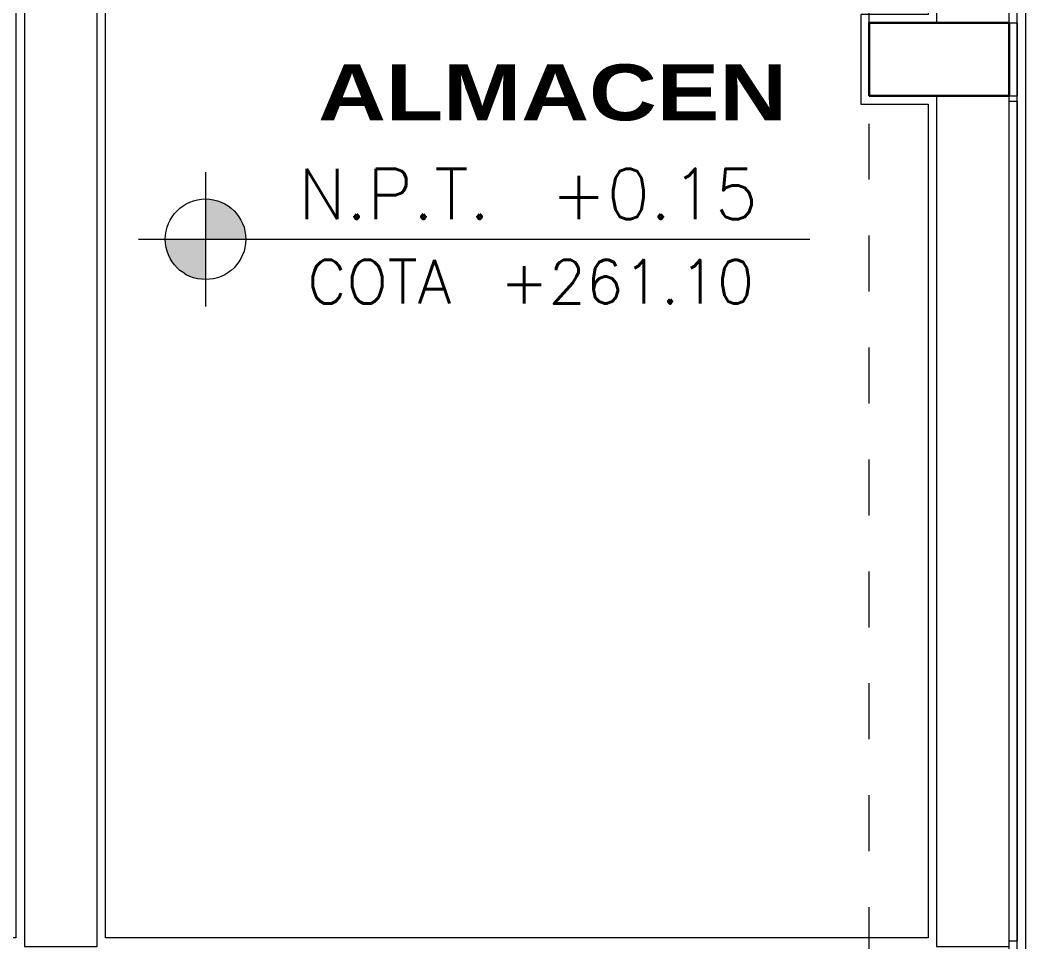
# Model space of a CAD drawing. Header units: metres. Extents: x 349703 to 349913, y 9282546 to 9282694.
# Drawn here: x 349794.367 to 349796.165, y 9282652.915 to 9282654.562 of the extents above; entities that cross this region are included whole.
import ezdxf
from ezdxf.enums import TextEntityAlignment as Align

# ---------------------------------------------------------------- set-up
doc = ezdxf.new("R2010")
doc.units = ezdxf.units.M
doc.header["$LTSCALE"] = 0.25
doc.linetypes.add('B. SUM 2$0$HIDDEN', pattern=[0.375, 0.25, -0.125])
doc.layers.add('ARQ-FONDO', color=253, linetype='CONTINUOUS', lineweight=9)
doc.styles.add('MOYO2', font='arialbd.ttf', dxfattribs={"width": 1.2})
doc.styles.add('TM-DIM', font='romans.shx')

# ---------------------------------------------------------------- blocks, each defined once
blk = doc.blocks.new('MODULO MADRE')
at = {"layer": 'ARQ-FONDO'}
for points in [[(350114.3565, 9282494.6874), (350115.8565, 9282494.6874)], [(350114.3565, 9282494.6724), (350114.3565, 9282494.6874)], [(350115.8565, 9282494.6724), (350115.8565, 9282494.6874)], [(350115.8665, 9282494.6874), (350115.8815, 9282494.6874)], [(350115.8665, 9282494.6724), (350115.8665, 9282494.6874)], [(350115.8815, 9282494.6874), (350115.9965, 9282494.6874)], [(350115.9965, 9282494.6724), (350115.9965, 9282494.6874)], [(350117.0665, 9282494.5274), (350116.0115, 9282494.5274), (350116.0115, 9282494.4074), (350115.8515, 9282494.4074), (350115.8515, 9282494.5274), (350114.3615, 9282494.5274), (350114.3615, 9282494.4224)], [(350114.3615, 9282494.4224), (350114.3615, 9282493.0574), (350116.8215, 9282493.0574), (350116.8215, 9282492.8974), (350114.3615, 9282492.8974), (350114.3615, 9282491.3824), (350114.2015, 9282491.3824), (350114.2015, 9282494.4224)], [(350115.9965, 9282494.4224), (350115.8665, 9282494.4224)], [(350115.8665, 9282494.4224), (350115.9965, 9282494.4224)]]:
    blk.add_lwpolyline(points, dxfattribs=at)
for points in [[(350114.3465, 9282494.6724), (350115.8665, 9282494.6724), (350115.8665, 9282494.5424), (350114.3465, 9282494.5424)], [(350115.9965, 9282494.6724), (350117.0765, 9282494.6724), (350117.0765, 9282494.5424), (350115.9965, 9282494.5424)], [(350114.3465, 9282493.0424), (350116.8065, 9282493.0424), (350116.8065, 9282492.9124), (350114.3465, 9282492.9124)]]:
    blk.add_lwpolyline(points, close=True, dxfattribs=at)
at = {"layer": 'ARQ-FONDO', "lineweight": 30, "flags": 128}
blk.add_lwpolyline([(350115.8665, 9282494.6724), (350115.9965, 9282494.6724), (350115.9965, 9282494.4224), (350115.8665, 9282494.4224), (350115.8665, 9282494.6724)], dxfattribs=at)
blk = doc.blocks.new('KOINCOIEW')
at = {"layer": 'ARQ-FONDO', "linetype": 'B. SUM 2$0$HIDDEN', "flags": 128}
for points in [[(350104.3165, 9282483.0546), (350117.7665, 9282483.0546)], [(350104.3165, 9282482.8046), (350117.7665, 9282482.8046)]]:
    blk.add_lwpolyline(points, dxfattribs=at)
blk = doc.blocks.new('*U591')
h = blk.add_hatch(color=251)
h.paths.add_polyline_path([(0.75, -0.1724), (0.75, -0.2324), (0.81, -0.2324, 0.414214)])
h.paths.add_polyline_path([(0.75, -0.2324), (0.69, -0.2324, 0.414214), (0.75, -0.2924)])
at = {"color": 2}
for p, q in [((0.75, -0.1324), (0.75, -0.3324)), ((0.65, -0.2324), (1.65, -0.2324))]:
    blk.add_line(p, q, dxfattribs=at)
blk.add_circle((0.75, -0.2324), 0.06, dxfattribs=at)
at = {"color": 2, "style": 'TM-DIM'}
blk.add_text('COTA', height=0.065, rotation=360, dxfattribs=at).set_placement((1.0088, -0.3282), align=Align.CENTER)
for tag, p, height in [('NIV_P', (0.8881, -0.2024), 0.075), ('VALOR_P', (1.2641, -0.2024), 0.075), ('COTA_P', (1.1884, -0.3282), 0.065)]:
    blk.add_attdef(tag, p, '', height=height, rotation=360, dxfattribs=at)
blk = doc.blocks.new('NOMBRES MODULO MADDRES')
at = {"layer": 'ARQ-FONDO', "xscale": 1.199999999999999, "yscale": 1.199999999999999, "zscale": 1.199999999999999}
blk.add_blockref('*U591', (350157.9524, 9282480.553, 0), dxfattribs=at).add_auto_attribs({'NIV_P': 'N.P.T.', 'COTA_P': '+261.10', 'VALOR_P': '+0.15'})
at = {"layer": 'ARQ-FONDO', "lineweight": -2, "insert": (350159.4727, 9282480.4852, 0), "char_height": 0.1, "width": 2.666695, "attachment_point": 8, "style": 'MOYO2'}
blk.add_mtext('ALMACEN', dxfattribs=at)

msp = doc.modelspace()

# ---------------------------------------------------------------- linework, layer by layer
at = {"layer": 'ARQ-FONDO'}
for points in [[(349796.1645, 9282642.8474), (349796.1645, 9282656.3574), (349790.6045, 9282656.3574), (349790.6045, 9282642.8474)], [(349790.6345, 9282656.3274), (349796.1486, 9282656.3274), (349796.1486, 9282643.1317), (349790.6345, 9282643.1317)]]:
    msp.add_lwpolyline(points, close=True, dxfattribs=at)

# ---------------------------------------------------------------- block references
at = {"layer": 'ARQ-FONDO', "xscale": -1, "rotation": 270}
for name, p in [('MODULO MADRE', (-8932698.5378, 8932538.5608)), ('KOINCOIEW', (-8932686.92, 8932538.5608))]:
    msp.add_blockref(name, p, dxfattribs=at)
at = {"layer": 'ARQ-FONDO'}
msp.add_blockref('NOMBRES MODULO MADDRES', (-364.154, 173.8967), dxfattribs=at)

doc.saveas('drawing.dxf')
